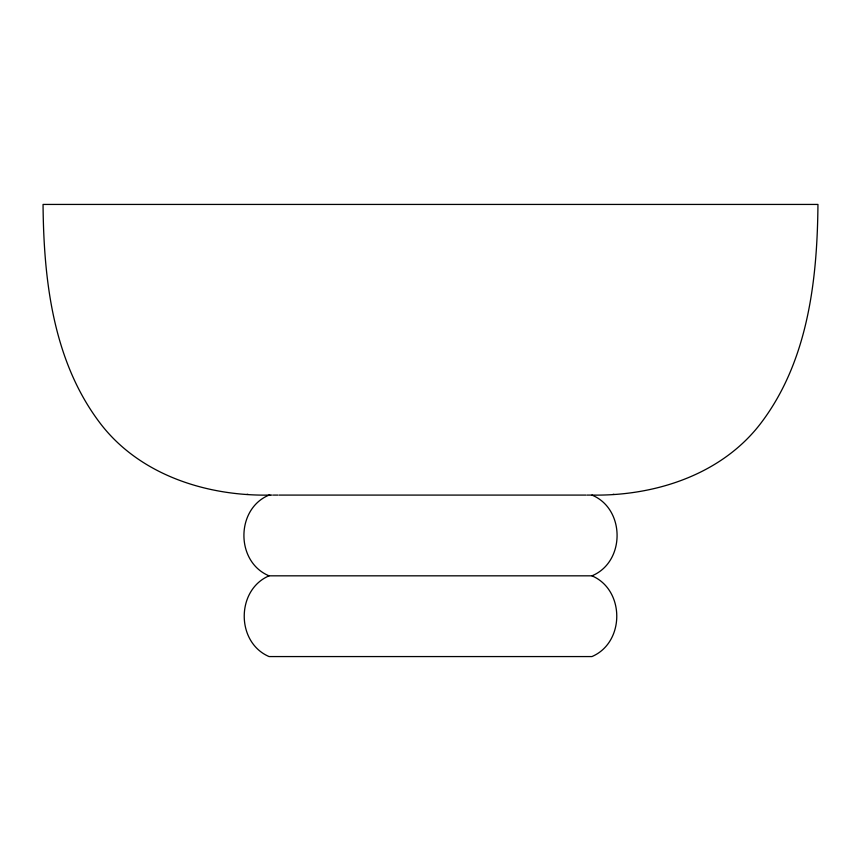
<?xml version="1.0" encoding="UTF-8"?>
<svg xmlns="http://www.w3.org/2000/svg" width="861" height="861" viewBox="0 0 861 861"><rect width="100%" height="100%" fill="white"/><g stroke="black" fill="none" stroke-linecap="round" stroke-linejoin="round"><path stroke-width="1.29" d="M269.062 575.826C235.957 589.957 235.957 642.424 269.062 656.566L591.938 656.566C625.043 642.424 625.043 589.957 591.938 575.826L269.062 575.826C235.537 562.007 235.537 508.905 269.062 495.086L272.162 495.086M591.938 575.826C625.463 562.007 625.463 508.905 591.938 495.086L587.084 495.086M591.938 495.086C655.124 496.162 722.293 474.529 761.447 422.428C808.102 360.468 817.304 279.707 817.95 204.434L43.05 204.434C43.696 279.707 52.898 360.468 99.553 422.428C138.879 474.777 206.468 496.323 269.913 495.086M247.021 494.365L247.99 494.365M613.01 494.365L613.979 494.365M273.292 495.086L277.985 495.086M279.158 495.086L586.029 495.086"/></g></svg>
